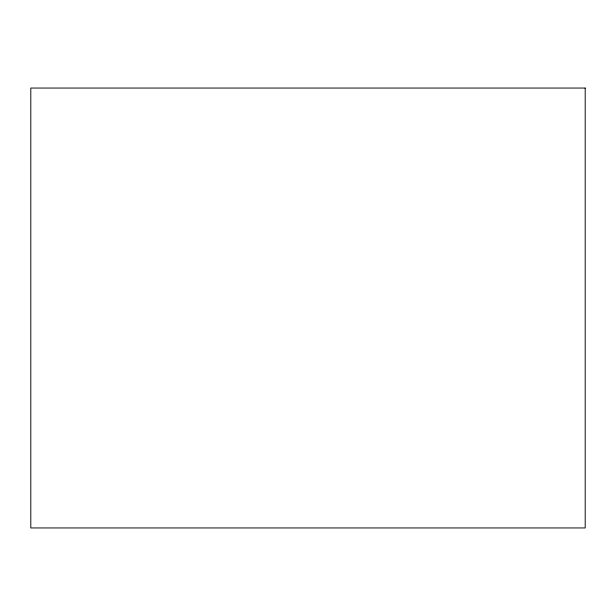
<?xml version="1.0" encoding="UTF-8"?>
<svg xmlns="http://www.w3.org/2000/svg" width="616" height="616" viewBox="0 0 616 616"><rect width="100%" height="100%" fill="white"/><g stroke="black" fill="none" stroke-linecap="round" stroke-linejoin="round"><path stroke-width="0.92" d="M585.2 88.049L30.8 88.049L30.8 527.951L585.2 527.951L585.2 88.049"/></g></svg>
